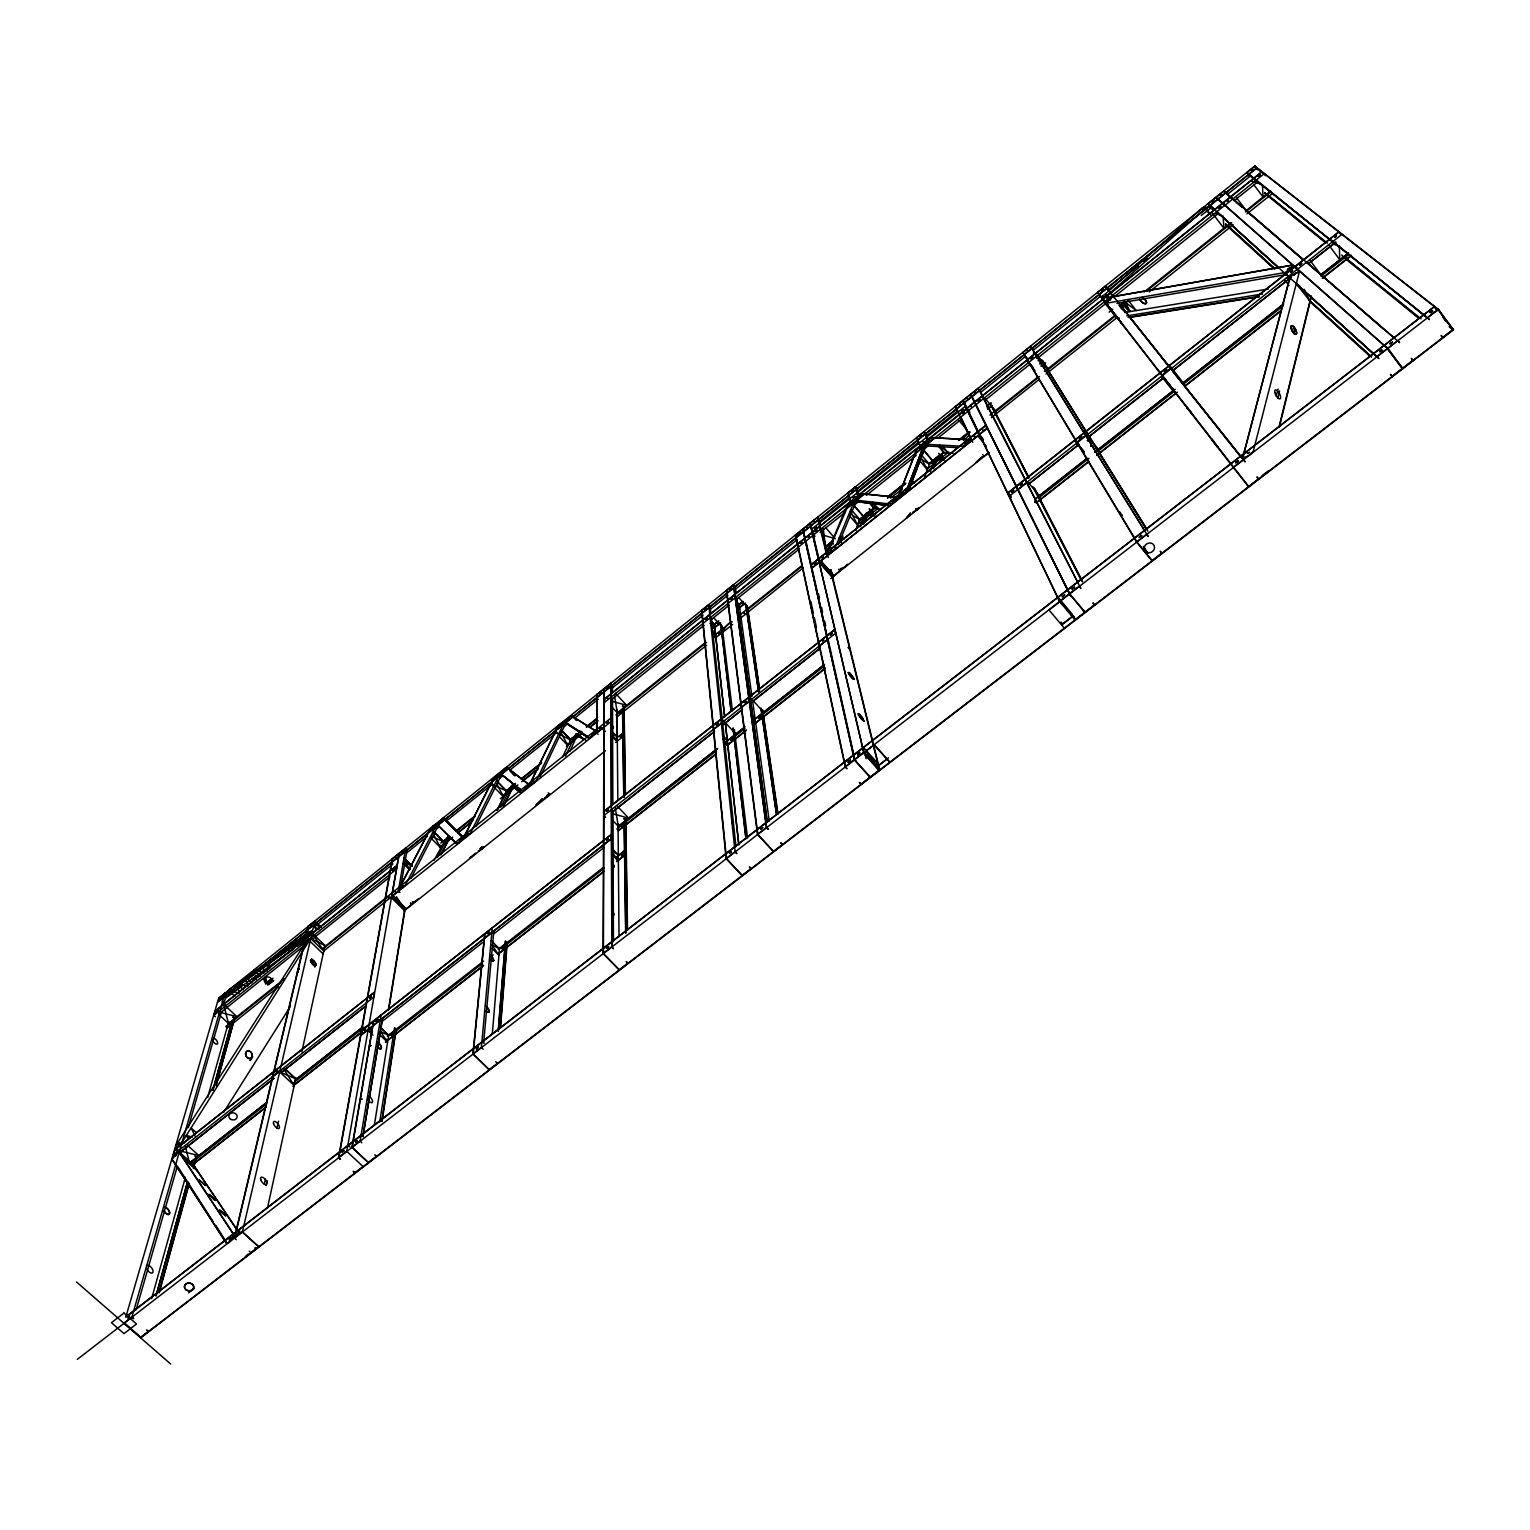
<?xml version="1.0" encoding="UTF-8"?>
<svg xmlns="http://www.w3.org/2000/svg" width="1530" height="1530" viewBox="0 0 1530 1530"><rect width="100%" height="100%" fill="white"/><g stroke="black" fill="none" stroke-linecap="round" stroke-linejoin="round"><path stroke-width="1.5" d="M607.793 697.967C607.697 698.177 606.836 698.158 607.793 698.349M602.342 845.994L603.872 847.582L493.999 933.721L492.469 932.076M619.325 970.097L603.088 953.515L604.063 688.596M604.101 815.586L603.987 811.244L834.653 629.652L604.12 811.474M604.484 702.519L604.484 699.172L811.837 532.631L604.484 699.095M602.533 728.376L605.459 731.493M596.662 698.024L598 699.44M598.077 734.343L596.566 732.736L596.968 694.295M596.834 732.755L597.236 694.314L603.872 688.959M587.348 736.924L588.725 738.397M581.323 732.411L580.692 732.679M581.171 732.755L581.955 732.143M577.078 734.935L574.534 736.982L575.873 738.397L574.534 736.982M573.368 716.709L574.706 718.144L598 699.382M573.693 738.665L572.679 739.564L573.941 738.76M503.638 770.795L504.651 769.8L503.427 770.604M1301.016 264.155C1300.366 264.384 1299.907 265.264 1300.71 263.772M566.865 743.102L568.204 744.517L581.496 733.903M568.204 718.794C567.286 719.769 569.543 718.182 567.726 718.966M567.018 724.226L565.679 722.81L567.018 724.226L564.474 726.348L563.136 724.857L564.474 726.272M560.63 725.086C560.764 724.493 559.98 725.66 560.496 725.239M555.466 731.072L556.805 732.488L510.178 769.896L508.84 768.5M538.942 775.595L540.319 777.049M500.214 1027.95L506.908 942.805M500.52 1027.969L507.214 942.824L505.531 941.141L498.359 1030.933M498.187 1031.067L505.378 941.256M514.061 787.816L512.015 785.349L520.716 792.368M498.512 953.687L603.91 871.259M512.722 786.439L510.217 788.428L511.575 789.748M492.277 1034.337L499.488 948.6M483.671 1042.312L493.75 931.866M504.02 795.849L502.681 794.395M481.357 1047.706L492.277 927.811M482.486 1041.892L484.188 1043.422M484.838 933.912L473.229 1053.96L489.294 1069.661L497.422 1063.446M501.266 774.582L502.624 775.978L500.1 777.986L498.761 776.513M489.275 1069.948L472.904 1053.941L484.685 934.046M496.504 776.513L495.49 777.431L496.313 776.226M1220.749 195.113C1221.724 194.176 1220.405 195.553 1220.864 194.807M491.206 782.652L492.564 784.029M1212.582 201.96L1213.902 200.526L1212.678 201.08M1212.984 200.851L1211.97 202.094L1212.927 201.444M467.358 834.385L467.97 834.137M458.159 832.53L472.827 820.73M456.82 831.096L475.161 816.408M449.361 837.12L450.7 838.497L440.812 846.415L439.473 844.962L440.812 846.415M446.894 839.033C450.317 842.628 443.987 837.273 449.361 837.044M175.663 1155.628C173.579 1157.388 177.901 1153.945 175.089 1155.609M445.307 819.487L458.407 833.085L443.604 818.129L437.025 824.345L443.49 818.015L463.494 837.484L458.847 842.934L456.667 843.929L437.025 824.345M446.664 820.788L492.564 783.953M175.548 1155.743C177.002 1153.505 174.152 1158.133 175.434 1155.226M436.758 828.744C432.053 827.118 442.553 829.298 437.867 825.397M381.735 1121.222L395.926 1029.556L394.53 1027.95L396.213 1029.575L382.041 1121.241M392.369 1034.548L391.412 1035.026M379.708 1122.006L394.53 1027.95M374.391 1125.066L388.697 1035.198L380.511 1027.28M388.41 1009.838L404.895 908.629M388.773 1009.551L405.163 908.648M1112.119 310.934L1106.209 303.246L1112.387 296.839L1292.487 265.111L1112.52 296.705M1109.652 298.388L1106.553 302.003L1107.624 305.044M362.954 1135.834L382.347 1019.114M363.126 1135.719L382.5 1018.999M402.83 885.851L402.18 885.985M360.086 1141.246L381.18 1015.021M361.654 1135.164L363.356 1136.771M380.951 1019.63L382.519 1021.122L483.48 941.887M400.898 885.813L406.789 851.617M405.699 847.869L398.355 891.225L399.885 892.506L398.355 890.995L391.527 896.446L405.106 909.91M405.584 851.369L406.942 852.726L427.444 836.202M356.758 1141.189C356.241 1141.418 355.381 1142.298 356.93 1141.552M467.759 834.003L467.071 834.156M370.987 1030.168L369.438 1028.657M402.007 852.459L402.275 852.191M368.386 1162.8L351.881 1147.309L373.645 1020.931L352.206 1147.309L368.386 1162.513L376.265 1156.47M173.483 1154.844L174.956 1149.795L374.276 992.339L373.569 997.216L173.311 1154.825M346.717 1151.554L399.215 853.3M348.324 1145.473L350.026 1147.06M391.795 896.465L399.349 853.185L405.699 848.098M364.637 1030.13C364.102 1030.015 365.899 1029.824 364.293 1029.824M369.858 997.598C372.421 996.298 369.208 998.249 370.719 997.311M388.295 897.288C387.358 898.607 389.787 896.446 387.855 897.422M393.325 869.939L393.095 869.92M395.734 857.718L394.931 857.699M611.082 834.347L611.235 838.995L361.042 1035.255L361.941 1030.149L611.235 834.5L361.941 1030.149M384.948 902.107L385.694 897.938M1109.805 299.88C1108.791 300.53 1110.627 298.484 1109.594 300.339M391.431 862.729L392.789 864.087L315.639 925.975L314.281 924.656M398.928 853.53L392.598 858.617L338.857 1157.617L340.387 1159.338L338.532 1157.598L392.349 858.598M1105.54 294.735C1106.592 294.429 1104.794 295.175 1105.846 294.755M1102.078 290.738C1104.029 287.984 1100.3 292.058 1102.193 290.107M284.867 1068.705L296.132 1079.3L284.503 1068.227M325.431 945.999L312.043 932.994L323.844 951.201L310.762 938.521L325.068 945.655M361.941 1031.698L294.869 1084.33L293.339 1082.991L364.159 1027.319M267.616 1207.419L295.921 1077.541M301.812 1052.047L325.029 945.349M294.85 1084.426L293.358 1082.896M324.398 950.13L323.021 948.81L385.541 898.856M266.105 1185.501L267.138 1180.682M264.308 1183.952L265.512 1179.19M276.873 1128.241L278.594 1121.165M180.578 1151.956L273.851 1078.516L272.321 1077.063L280.353 1070.656L281.883 1072.09L365.766 1006.128M311.279 937.527L312.656 938.865L389.959 876.881M308.238 938.024L307.224 938.999L308.582 938.024M236.251 1239.644L234.377 1237.961L308.219 926.147M234.683 1237.961L308.486 926.166L314.683 921.194M224.7 1240.907L226.44 1242.322M1278.984 427.1L1311.153 296.17M1279.329 427.176L1311.478 296.227M982.7 429.242C982.069 430.848 982.891 429.165 982.604 429.892M1277.799 398.163L1279.577 390.972M1293.902 333.808L1295.126 328.931M1276.154 396.041L1278.085 389.041M1292.334 331.742L1293.692 327.038M1253.204 451.618L1299.505 271.212M975.222 392.235L974.534 392.292M1299.314 271.326L1290.02 276.681L1242.896 456.858C1246.415 458.445 1251.961 453.263 1253.07 451.427M961.911 410.461L963.097 409.505L962.313 410.27M155.964 1295.872L187.521 1181.753M192.971 1162.016C191.977 1167.964 192.398 1158.803 194.654 1163.297M212.842 1090.163L231.795 1021.925L212.976 1090.068M156.137 1295.757L187.674 1181.638M158.91 1292.774L189.07 1183.149M193.774 1166.491L196.28 1157.388L194.75 1156.011M216.17 1084.694L234.511 1018.368L233.019 1017.182L234.511 1018.368M159.273 1292.582L188.955 1184.622M193.373 1168.557L196.529 1157.062M216.113 1085.86L234.434 1019.248M230.571 1023.704L231.489 1022.652L230.246 1023.647M151.623 1298.702L185.398 1177.239M207.697 1097.431L228.716 1021.734M224.7 996.546L226.058 997.847L242.562 984.555M136.17 1309.718L177.27 1166.491L175.701 1165.076M188.305 1127.495L221.41 1012.133L220.033 1010.833M223.284 1005.267L225.885 996.546M215.405 1016.762L213.894 1015.346L215.252 1011.215L396.614 865.808M217.948 1010.68L216.629 1011.617L217.738 1010.928M220.951 997.369C222.73 996.699 220.11 998.44 221.2 997.407M177.499 1149.451L176.447 1150.617L177.824 1149.527M125.976 1316.508L218.752 997.847M921.117 435.591L920.027 436.605L920.716 435.476M822.643 641.013L823.924 640.037L822.528 640.63M910.044 514.558L906.41 517.981L910.465 512.799M816.485 530.623C817.383 530.26 815.528 531.312 816.446 530.891M893.482 502.854L890.938 504.097L854.983 500.081L861.543 493.731L897.575 497.384L890.804 504.25M809.026 536.762C809.447 536.227 807.878 537.26 808.892 536.915M814.419 521.328L814.266 521.787M801.644 542.653L800.592 543.552L801.299 542.729M806.941 527.334C806.903 527.353 806.119 527.468 807.056 527.563M742.872 603.413C741.84 603.853 744.422 602.744 742.605 603.088M933.53 468.601L936.762 459.918L935.346 458.216L930.317 471.336M933.262 468.562L936.647 459.765M924.445 477.475L929.379 464.202L936.762 459.918M1204.072 208.31C1201.509 210.566 1206.596 206.263 1203.785 209.055M717.876 623.284L719.004 622.385L717.819 622.92M730.193 588.763C729.274 589.949 731.225 587.29 729.906 589.509M905.817 492.277L924.024 444.752L905.932 492.411L899.583 496.982L905.932 492.411M908.801 489.791L925.459 446.454L908.954 489.696M922.686 444.675L916.891 449.361L898.244 496.848L916.623 449.304L924.139 444.886M706.076 619.134L707.147 618.177L706.382 619.363M924.923 444.236L931.368 437.714M924.789 444.369L928.863 439.263M705.54 608.691L704.489 609.629L705.846 608.768M311.336 933.109L312.216 930.47L229.538 989.222L226.555 994.156L311.336 933.109L226.555 994.156M863.494 523.968C871.125 507.405 862.748 514.367 860.606 526.588M863.762 524.006L867.166 515.495M309.156 933.434L308.391 934.428L309.653 933.396M309.29 933.51L308.295 934.314L309.749 933.281M861.314 524.56L865.578 513.908M855.691 530.279L859.994 519.626L865.923 515.342M855.672 530.508L859.956 519.856L862.174 517.618M874.586 515.859L867.816 514.979L874.089 508.362L881.165 509.203M875.409 514.462L866.363 513.315L867.816 514.979L874.223 508.495L871.067 502.968M838.268 544.737L855.806 502.261M306.689 943.149L307.626 942.098L306.344 943.13M307.109 942.805L306.268 943.245M826.965 553.726L847.161 504.996L854.467 500.731L834.443 549.442L827.08 553.86L849.36 502.758M269.223 960.821L312.216 930.47M227.358 994.175L228.907 995.495M179.201 1143.579L178.149 1144.727L179.526 1143.637M569.982 751.134L576.925 735.911M562.505 757.254L570.633 739.793L577.04 736.045L575.586 734.515L576.791 735.987M565.488 756.069L575.586 734.515M563.136 722.045L564.188 722.466L536.495 780.415L530.872 784.794L529.82 784.297L557.915 726.368L563.136 722.045L557.8 726.253L529.82 784.297M540.817 775.5L565.412 723.958M228.984 1242.398L234.3 1235.245L178.934 1151.841L234.3 1235.552L228.984 1242.398L226.478 1243.488L171.915 1159.109L178.8 1151.975L194.023 1165.573L178.934 1151.841M503.236 806.463L512.684 787.3M503.485 806.501L512.818 787.415L511.345 785.904L500.846 807.19M238.814 1232.09L238.144 1233.084L239.904 1231L238.355 1232.186M497.193 810.135L506.564 791.048L490.767 783.723L503.58 796.939L496.676 783.666M497.193 810.326L506.564 791.24L512.818 787.415M395.428 892.124C395.065 891.646 395.161 891.933 395.314 891.933M388.027 897.632L389.079 896.656L388.448 897.708M499.794 773.951L470.418 833.181L464.757 837.35L470.418 833.181M475.887 826.238L501.132 775.538M565.775 720.152L564.627 721.892L571.13 715.772L596.203 731.264L589.719 737.9L564.742 722.026L589.452 737.9L591.766 736.81M464.891 837.484L463.915 836.91L493.808 777.852L499.048 773.74M493.674 777.928L464.164 836.967M437.351 857.45L448.099 836.528L449.571 838.019L441.08 854.696M440.831 854.639L449.457 837.885L448.099 836.528M535.997 805.01L542.423 798.698M536.131 805.143L542.557 798.813M433.908 860.491L445.613 839.53L443.375 841.596L431.479 836.336M410.958 878.277L437.963 826.257M522.782 791.335L500.329 773.511L522.782 791.335L529.246 784.737L506.679 767.276L529.112 784.871M399.062 888.72L430.427 828.495L436.624 824.88L405.374 885.105L399.942 889.332L399.062 888.72L430.542 828.419M310.858 925.459L311.393 925.421M437.14 824.46L456.935 843.929L463.361 837.35M1252.075 170.002C1249.245 171.953 1253.892 168.396 1251.903 170.155M1219.984 207.2L1218.779 208.099L1220.137 206.76M171.915 1159.109L173.349 1156.909M858.598 496.887C859.86 495.93 857.642 497.69 859.057 496.657M504.9 768.423L500.329 773.511L506.812 767.161M932.516 463.055L933.644 462.098L932.86 463.265M919.855 447.774C921.71 446.722 917.943 449.399 920.008 447.64M863.456 518.364C863.36 517.886 863.188 519.225 863.226 517.981M1101.81 297.164L1202.255 208.099L1206.596 207.219L1105.903 296.667L1101.925 297.298L1102.958 295.309M223.59 1112.425L290.528 1006.205M250.136 1060.443L252.68 1056.408L250.251 1060.405M850.431 503.389C850.144 504.212 850.661 502.605 850.489 503.925M309.538 940.281L181.382 1143.293C180.731 1144.153 175.72 1148.858 175.969 1145.511L304.661 943.934L309.653 940.395L306.861 941.811M816.599 530.757C818.607 528.538 813.597 532.842 816.79 530.91M744.517 613.071C743.676 614.295 744.881 612.153 744.422 613.683M581.037 732.851L581.974 732.124M459.593 840.372C460.454 839.74 459.65 840.544 459.746 840.219M533.014 781.486L533.511 781.008M533.626 781.448C534.659 780.357 532.249 782.92 533.492 781.333M440.64 821.419C440.927 821.017 439.607 821.897 440.965 821.4M568.07 718.928C566.559 721.261 570.441 716.346 568.07 719.138M191.346 1163.642L192.952 1162.379L192.187 1163.622M402.486 885.985L401.778 886.788L403.021 886.004M231.47 1023.034L229.997 1024.201L231.566 1022.709M1227.71 200.946C1229.298 200.143 1225.549 202.228 1228.15 201.176M992.129 415.854L991.536 415.472M1027.395 350.389C1027.873 349.834 1026.037 350.944 1027.72 350.427M607.793 722.543L608.232 721.51L607.448 722.523M706.248 618.923C703.972 621.371 709.231 616.839 706.038 618.808M191.518 1163.374L192.895 1162.303M392.981 869.748L392.445 870.819L393.306 870.264M310.456 925.612L311.718 924.598L310.647 925.363M220.76 997.637L222.003 996.642L221.085 997.675M1106.209 303.246L1285.85 272.416L1292.467 266.622L1292.353 264.939M1285.85 272.416L1292.334 266.45L1292.219 265.092M1118.679 319.024L1117.378 317.379L1118.793 319.158L1119.004 317.762M247.994 1254.237L245.297 1257.086L248.147 1254.37M221.582 1212.621C214.468 1205.238 228.295 1216.503 224.738 1215.47M225.752 1215.681L219.459 1209.981M199.244 1179.955L205.096 1185.272M209.744 1195.542L209.094 1194.433L210.394 1196.231M215.367 1200.228L208.979 1194.375M237.303 1230.522L193.698 1165.267L180.846 1154.634L195.515 1167.983L179.067 1151.956M193.698 1165.535L237.609 1230.503M199.34 1180.146L203.987 1184.048M1262.116 475.62L1268.389 470.934M172.048 1159.243L226.631 1243.316M483.671 846.683L481.606 849.073L483.786 846.798M548.18 792.789L549.825 794.28L544.202 798.622L549.691 794.147M413.387 902.7L412.469 902.069L413.387 902.7L418.818 898.493M918.841 507.597L916.68 510.064L918.689 507.692M834.328 549.308L832.167 551.756M847.429 564.341L845.287 566.808L847.276 564.436M976.331 462.156L982.375 456.839L976.465 462.022M867.682 514.845L874.605 515.572M942.633 446.244L948.198 452.88L939.841 445.364L943.857 452.612L937.928 457.585M937.297 459.249L944.297 459.593M943.972 452.746L941.447 454.276M963.25 446.454L970.039 439.569L931.12 437.714M970.02 439.856L931.254 437.58M861.409 493.578L897.575 497.384M1290.02 276.681L1299.429 271.499M576.255 733.941L585.971 740.252M522.533 791.335L528.29 786.86M525.574 788.218C526.014 786.956 525.019 788.199 525.555 787.931M470.322 857.489L475.734 853.09M181.248 1143.159L179.067 1145.549M501.936 774.907L520.334 789.939M571.264 715.638L596.203 731.264M448.634 836.107L455.443 842.628M456.284 831.268L445.555 820.023M456.418 831.402L443.356 818.129M822.872 557.666C822.719 556.059 822.662 558.431 822.834 557.092M830.924 550.628C831.631 550.111 830.388 551.794 830.924 550.322M987.672 407.898L988.437 406.98L987.366 407.267M1204.072 208.558L1205.009 207.812L1203.594 208.367M509.26 790.57C509.739 789.404 509.146 790.092 509.28 790.264M815.605 527.372C813.157 530.375 818.397 525.67 815.662 527.62M801.49 543.131C803.939 540.128 798.507 544.814 801.758 542.901M808.949 537.164C811.397 534.161 805.966 538.866 809.217 536.915M742.872 602.858L742.26 604.025L743.064 603.03M858.904 497.173C861.39 494.267 855.92 498.665 858.98 497.116M719.253 632.923C716.748 636.059 721.911 631.24 719.291 633.191M959.712 405.029C959.597 403.939 959.291 405.45 959.616 404.57M967.151 398.202C966.864 399.636 967.974 397.532 967.19 398.718M923.298 441.864C922.877 441.252 923.298 441.52 922.953 441.768M971.225 406.521C971.206 407.229 971.225 405.852 971.416 406.942M828.686 545.655L830.102 544.756L828.916 545.407M217.069 1010.814L218.178 1010.125L217.164 1011.1M432.971 827.902C433.43 826.41 432.646 828.189 433.067 827.29M445.727 840.639L446.894 839.913L445.957 840.907M218.809 998.172L1254.81 166.024L1257.469 169.294M218.943 998.076L225.006 993.2M708.677 604.809L701.868 610.279L726.463 858.636L742.241 875.409L750.867 868.791L749.394 866.898L751.192 868.83M773.53 851.675L757.484 834.424L726.368 590.389L733.482 584.9L766.511 827.73L768.347 829.375L766.53 827.424L733.501 584.651M796.862 536.571L795.428 534.926L845.172 766.76L846.97 768.749L845.516 766.779L795.696 534.945L802.657 529.361M805.067 538.082L803.04 529.055L810.02 523.432L863.762 752.703L879.387 770.106L870.494 776.915L868.677 775.251M830.867 569.963L879.712 770.126L863.8 752.397L810.039 523.183L817.479 517.446L826.908 555.945M856.532 488.663L855.232 487.133L848.175 492.794L850.699 501.515L848.022 492.928M920.008 445.938L916.623 437.599L924.063 431.862L927.41 440.009M959.119 413.559L955.523 406.598L962.753 400.803L978.99 434.635L983.255 439.799M1073.085 615.768L1075.169 620.033L1059.525 601.405L962.963 400.382L970.479 394.587M978.148 388.448L970.881 394.262L1069.7 593.85L1085.038 612.172L1094.352 605L1092.956 602.935L1094.696 605.019M1030.398 346.488L1023.034 352.378L1136.924 542.002L1152.147 560.611L1161.614 553.344L1160.218 551.24L1161.958 553.363M1216.235 197.255L1223.904 191.097L1399.625 342.663L1397.846 340.731M1247.046 172.527L1254.772 166.311L1438.219 309.596L1452.965 329.6L1442.867 337.365L1441.107 335.433L1442.79 337.709M705.521 608.271L704.431 609.552L705.598 609.017M921.003 435.285C917.885 438.364 923.585 434.118 920.888 435.648M814.534 521.558C813.272 521.577 814.017 521.175 814.209 521.539M974.84 392.885C977.747 389.729 972.124 394.549 975.088 392.158M1251.789 170.538L1252.802 169.314L1251.578 170.327M979.583 389.882L1077.617 582.089M140.703 1337.889L1453.5 329.791L1438.296 309.232L1427.758 317.36L1429.441 319.655L1246.759 172.488L1255.327 179.813L1254.045 178.13M282.801 952.329L308.448 931.674M612.88 687.506L611.541 685.995L612.88 687.506L702.939 615.251L701.62 613.779M818.741 519.779L820.042 521.29L849.685 497.441L848.385 495.969M918.612 442.132L857.928 490.901L856.609 489.37M926.989 435.495L925.669 433.889L926.989 435.495L957.359 411.054M981.246 391.967L979.927 390.341L981.246 391.967L1025.1 356.72L1023.838 355.17M1032.387 348.305L1033.687 349.892L1100.089 296.629L1098.808 295.003M1138.377 265.895L1108.791 289.648L1107.51 288.022M1143.885 261.401L1147.615 258.493M1201.241 215.462L1210.498 208.042L1209.216 206.378M1248.136 175.147L1249.417 176.83L1228.303 193.679L1227.079 192.034M1108.447 290.451L1109.747 292.077L1105.234 286.397L1097.756 292.383L1248.671 486.502L1258.349 479.062L1256.972 476.901L1258.693 479.081M965.143 406.387L812.028 528.902L814.897 536.628M962.313 409.715L961.261 410.977L962.427 410.002M966.233 408.797L812.736 531.962L966.386 409.007M969.867 412.431L967.17 408.089L1222.336 203.509L1224.631 205.594M1261.657 171.991L1223.12 202.878L1261.657 171.991L1264.086 173.961M213.894 1015.346L395.945 869.614L396.633 865.731L215.156 1011.005L236.863 1016.685L225.407 1005.86M604.35 702.461L812.66 535.71L811.837 532.631M813.444 534.965L967.629 411.589L964.99 406.196M968.433 410.709L1224.555 205.479M611.369 805.43L611.178 697.431L612.535 698.866L612.841 804.646M845.306 509.662L853.664 502.968L855.002 504.518L858.043 502.012C853.568 499.947 865.158 490.614 866.439 495.357L916.24 455.385L914.921 453.817L923.432 447.066L924.751 448.634L927.83 446.091L926.53 444.522L927.869 446.148M926.549 444.58L935.06 437.752M960.438 417.614L970.632 438.211M1278.544 267.482L1217.077 211.924L1278.162 267.731M1233.161 199.053L1241.844 206.856M1248.136 174.324L1329.57 239.311M219.077 1013.835L305.407 944.622M611.388 699.593L703.953 625.368L702.614 623.953M711.986 619.019L710.628 617.451L711.986 619.019L729.064 605.268L727.725 603.834M737.135 598.861L735.796 597.293L737.135 598.861L799.081 549.174L797.761 547.721M820.195 532.383L844.866 512.569M938.196 437.886L961.701 418.971M985.377 400.019L984.039 398.374L985.377 400.019L1029.728 364.427M1037.111 355.935L1038.411 357.542L1105.559 303.686M1218.511 213.282L1114.395 296.686L1113.094 295.041M1234.06 200.755L1258.062 181.611M1086.759 432.282L1041.49 359.913L1146.276 529.227M265.398 983.427L271.135 978.971M440.755 843.106L448.347 837.178M455.691 831.153L474.472 816.274M506.048 790.857L515.514 783.437M520.984 778.904L541.62 762.552M569.485 740.099L580.788 731.206M586.277 726.673L597.58 717.761M713.133 625.158L718.832 620.759M737.384 605.746L743.083 601.347M986.812 406.272L991.191 402.83M1039.597 363.93L1043.422 361.042M1117.378 301.659L1245.076 461.811L1105.272 286.11M717.972 621.62L714.414 624.45L724.646 716.901M742.719 601.806L739.162 604.656L736.083 602.112M987.692 405.813L990.713 403.385M265.608 984.134L272.952 978.206M522.151 778.885L540.798 763.91M586.545 727.362L597.293 718.698M987.385 408.108L987.653 407.057M268.821 983.886L272.474 980.959M500.348 798.717L517.083 785.406M521.634 781.696L538.407 768.29M589.681 727.285L596.834 721.548M714.242 627.74L720.573 622.653M739.047 607.888L743.848 604.063M987.692 409.046L992.282 405.354M1041.242 366.205L1044.665 363.471L1043.383 361.883M268.075 984.765L273.66 980.309M439.626 847.563L452.689 837.14M458.273 832.664L471.336 822.222M503.026 796.862L517.943 784.928M523.547 780.453L538.464 768.538M566.444 746.162L581.362 734.228M590.676 726.769L598.134 720.802M713.764 628.352L719.349 623.877M737.995 608.959L745.454 602.992M987.883 409.122L991.612 406.139M1041.968 365.88L1045.698 362.897M1109.097 312.177L1112.826 309.194M938.559 453.32L940.147 454.888M623.953 707.262L622.481 705.923L623.953 707.262L625.139 794.242M939.879 454.869L932.631 460.645L922.934 449.112M228.353 1023.551L284.293 978.875M322.811 948.237L610.891 718.048L610.91 721.701L323.748 950.933M706.573 645.278L617.451 716.442L617.298 712.846L705.636 642.275M714.51 635.352L731.321 621.926M739.832 614.964L802.275 565.239M825.473 546.593L832.951 540.702L825.588 546.669L823.236 528.653M858.732 520.028L875.447 506.755L858.846 520.104M888.299 496.409L905.014 483.136L888.414 496.485M943.819 452.153L928.959 463.934L943.838 452.211M967.821 432.952L958.526 440.315L969.714 431.556M989.891 415.127L1037.512 377.317M1044.531 371.465L1115.638 314.912M1144.115 292.001L1230.923 222.653M1246.472 210.394L1270.225 191.25M280.87 982.47L225.79 1026.534L227.301 1027.95L278.575 986.716M706.631 642.409L615.978 714.873L617.451 716.442M722.045 630.092C722.447 634.147 726.922 621.964 732.277 621.907M747.176 610.011L748.514 611.503L747.176 610.011L801.797 566.387M832.339 542.06L824.88 548.008L826.334 549.729M867.988 513.583L864.947 516.069L867.988 513.583L869.327 515.17M887.419 498.053L905.856 483.327L887.438 498.111M934.62 460.339L937.737 457.872L939.038 459.421L937.756 457.929L934.639 460.396L935.958 461.964M960.706 439.512L969.752 432.282M995.189 411.914L996.489 413.502L995.208 411.972L1039.52 376.495M1146.372 291.159L1231.803 222.921M1245.496 211.982L1271.315 191.441M622.519 709.844L624.01 711.182L622.519 709.844L623.743 797.455M824.88 548.065L832.339 542.117M960.725 439.569L969.771 432.34M1268.619 196.509L1267.509 194.692L1325.114 242.008M1124.378 310.59L1125.831 312.101M596.566 732.736L603.872 727.133M715.371 638.029L732.583 624.527M740.004 618.598L803.116 567.898M826.2 549.538L831.785 545.062M839.32 539.363L842.973 536.131M857.852 524.56L878.258 508.266M890.575 498.13L902.356 489.026M926.472 469.786L948.715 452.019M963.556 440.162L969.255 435.304M991.402 417.652L1038.985 379.574M1046.042 374.009L1117.455 317.245M1149.202 291.886L1233.218 224.814M1246.95 213.856L1272.692 193.296M985.435 425.57L811.206 564.627L812.048 567.974L986.927 428.496L985.569 425.703L811.321 564.761M822.968 556.671L821.935 558.087L822.815 557.379M974.323 436.796C975.413 434.788 973.482 437.427 974.514 436.069M986.927 428.496L812.048 567.974M1128.49 315.754L1168.289 365.823M611.12 727.649A3.997 1.014 51.4 0 0 613.033 728.395L613.358 727.955A3.997 1.014 51.4 0 0 611.426 724.417M1118.946 319.885L1121.394 322.983L1120.209 321.128M828.285 557.513L817.517 517.197M972.755 442.304L955.256 406.578L956.671 408.3M615.997 738.378L624.106 732.162L624.163 735.834L615.672 742.356M405.106 909.681L411.666 904.46L410.403 902.968L411.933 904.479M404.016 910.962L605.517 750.675M838.536 569.256L840.18 570.843M982.738 454.62L984.211 456.399M810.498 523.069L819.602 561.778L832.607 576.638L839.913 570.824M984.249 456.112L988.782 452.517M830.771 578.512L988.954 452.631M182.357 1141.954L183.887 1143.35M1285.793 273.736L1284.473 272.856L1285.889 274.712M374.276 992.339L174.994 1149.68M1011.043 497.881L1007.926 492.794L1294.303 267.042L1297.153 269.605M1295.183 266.335L1338.597 232.12L1341.638 234.568L1298.033 268.917L1295.298 266.507M1008.098 493.023L1294.303 267.042M1295.355 266.564L1338.597 232.12M1335.919 236.003L1334.81 237.437L1336.283 235.811M1009.494 496.045L1297.077 269.49M180.043 1149.986L181.573 1151.401L180.942 1153.658M611.006 683.011L611.828 946.783L613.473 948.791L611.79 947.07L611.541 810.078L613.033 811.646L613.434 941.696M713.037 729.867L721.95 722.753L723.441 724.455L742.433 709.499L723.441 724.455M749.93 700.797L751.421 702.423L820.367 648.031L751.421 702.423L749.93 700.721L740.96 707.874L742.433 709.499M1017.412 490.078L1026.974 482.543L1028.428 484.283L1078.134 445.134C1072.759 443.432 1087.333 431.957 1087.849 437.504L1163.221 378.139L1087.849 437.504M1290.077 278.517L1288.662 276.643L1289.847 277.714M1329.819 239.043L1425.941 316.5M180.617 1151.841L273.87 1078.401L272.34 1076.967M365.785 1006.032L281.883 1072.09L280.334 1070.751M613.128 811.244L714.51 731.397M1028.428 484.283L1078.095 445.077M1173.108 370.356L1291.071 277.37L1173.108 370.356C1172.688 364.676 1157.923 376.323 1163.221 378.139M714.529 731.474L612.88 811.78L611.369 810.192M1310.254 301.506L1296.426 283.834L1378.951 358.594L1207.973 203.643M1296.732 283.624L1298.148 285.498M1341.714 254.994L1343.283 256.715M625.54 820.329L624.049 818.76L625.54 820.329L627.204 930.01M267.387 1101.868L189.51 1163.03L266.755 1102.518M296.132 1079.3L362.839 1026.917M717.188 748.686L618.311 826.334L618.483 830.733L716.212 754.041M726.52 741.361L745.053 726.807M754.309 719.54L824.498 664.422M1034.682 499.315L1086.51 458.694M1095.002 451.943L1172.955 390.819L1162.092 377.088M1283.651 303.915L1183.226 382.768L1169.704 365.613M1321.346 274.31L1348.446 253.024M294.946 1080.39L362.629 1027.242M717.666 748.476L618.445 826.391L612 819.64M725.144 742.605L743.867 727.898M753.238 720.553L824.383 664.689M1035.007 499.315L1087.333 458.216M1094.811 452.345L1175.174 389.251M1182.652 383.38L1283.593 304.126M1321.404 274.425L1348.504 253.158M190.256 1163.909L266.698 1103.799M716.289 750.867L616.858 828.935L618.483 830.733M744.938 728.395L734.591 736.599L736.064 738.206M762.533 714.587L764.006 716.193L762.533 714.587L823.981 666.334M1039.291 497.403L1088.92 458.35M1282.982 306.096L1183.78 383.877L1185.253 385.751L1280.591 310.82M1320.887 276.242L1348.179 254.936M625.655 933.09L624.125 823.58L625.77 825.014M1034.739 501.285L1036.288 500.597L1035.121 502.05M1346.419 259.545L1345.214 257.537L1418.788 317.877M191.824 1165.191L266.373 1106.687M618.35 830.503L715.887 753.946M727.152 745.206L746.41 730.001M755.036 723.327L825.454 667.979M1035.944 502.892L1088.518 461.563M1096.857 455.118L1175.365 393.497L1173.892 391.642L1098.597 450.757L1100.032 452.517M1322.303 278.116L1351.315 255.338M191.939 1165.42L264.805 1108.236M292.842 1086.243L361.979 1031.985M727.477 745.206L746.277 730.46M755.667 723.078L825.206 668.514M1036.671 502.586L1089.226 461.352M1096.742 455.462L1177.45 392.139M1184.947 386.249L1280.687 311.126M1322.475 278.326L1351.506 255.548M360.889 1035.121L611.101 838.861M1371.53 356.739L1308.647 299.784L1371.32 356.892M853.778 678.631C853.989 682.131 844.713 669.585 850.125 673.296M1188.102 409.046L1186.84 407.458L1189.479 410.442M616.514 856.915L625.885 849.819L616.533 857.144M387.3 1036.173L483.576 961.07M498.149 949.537L603.432 867.395M396.213 1029.575L388.697 1035.466L380.358 1027.414M492.239 948.638L498.799 955.198L491.799 944.679L499.335 948.734L507.214 942.824M482.026 963.728L394.224 1032.348L395.754 1033.936M489.485 957.99L493.234 954.969M604.235 868.218L505.627 945.291L507.157 946.936M483.576 965.258L387.339 1040.515L385.809 1038.927M616.934 861.18L625.961 854.371L616.571 861.715M385.388 1042.293L483.117 965.946M498.168 954.204L603.413 871.985M490.365 959.769A4.456 1.53 52.1 0 0 493.521 960.649L493.674 960.515M853.989 679.186L850.68 674.214M1191.717 413.272L1192.75 414.974L1191.736 413.655M860.128 717.36L858.234 713.688M1213.596 441.539L1211.779 439.206L1214.361 442.859M485.737 1010.833A4.628 1.645 52.5 0 0 489.026 1011.636L489.198 1011.502M863.915 721.433L862.385 717.532L858.254 713.726M1215.795 444.714L1217.765 447.2L1214.992 443.719M125.9 1316.814L1434.681 306.402L126.053 1316.948M128.31 1318.057L129.706 1316.03L127.927 1318.133M234.377 1237.961L242.352 1231.803L258.953 1246.835M338.532 1157.598L346.717 1151.287L363.222 1166.759M351.881 1147.309L360.105 1140.959L361.788 1142.833M472.904 1053.941L481.376 1047.419L483.212 1049.217M603.088 953.515L611.828 946.783M742.203 875.715L726.119 858.598L735.108 851.675L736.924 853.606L735.089 851.981L708.715 604.56M757.484 834.424L766.53 827.424M845.172 766.76L863.8 752.397M1059.525 601.405L1079.09 586.315L1080.849 588.419L978.186 388.18M1152.09 560.955L1136.58 541.983L1146.467 534.352L1148.208 536.495L1030.436 346.22M1097.603 292.517L1233.237 467.415L1243.355 459.612M1377.038 356.49L1397.923 340.387M77.322 1359.348L1438.487 309.366L1445.678 321.453M874.28 744.881L889.886 762.303L874.261 744.785L863.456 753.104L879.1 770.585M856.341 761.538L854.868 759.569L828.036 639.177L818.894 646.387L820.386 648.108M188.649 1292.812L194.272 1288.47M888.452 757.771L878.182 765.765L876.537 763.852L878.985 765.038M1073.391 615.615L1062.7 623.953L1061.093 622.041M877.914 766.128L887.4 758.842M1061.763 624.833L1073.142 616.093M249.275 1251.158L250.977 1252.955M374.735 1154.748L376.59 1156.489M495.739 1061.782L497.747 1063.465M255.74 1247.543L254.707 1248.098M250.977 1252.688L258.627 1246.816L242.352 1232.071L314.817 921.079M362.897 1166.74L355.056 1172.764L353.181 1171.311L355.036 1173.032M140.569 1337.622L1453.29 329.524L1443.325 317.532M228.85 995.59L293.626 948.925M297.394 946.286L306.918 939.439L305.637 938.215L306.861 939.649M267.884 983.503L271.46 980.959M267.693 984.861L273.449 980.673M1204.359 207.831L1203.001 209.151L1204.263 208.73M1035.045 501.018L1036.288 500.769L1034.796 502.223M859.841 519.722L852.516 515.227L850.412 511.192M898.244 496.848L899.697 497.135M481.606 849.073L478.278 851.082M916.68 510.064L912.607 512.282M841.309 568.95L840.333 568.778L845.287 566.808M413.253 902.566L416.619 900.768M1290.153 276.853L1243.106 456.743M178.934 1152.109L176.868 1152.989M1204.971 206.875L1202.255 208.099M470.188 857.374L472.254 856.513M309.997 941.218L323.117 953.936M175.874 1145.568L177.537 1147.079M1116.957 303.456L1287.132 274.425M1124.703 312.464L1268.313 289.036M1126.749 315.868L1262.537 294.009M1128.165 317.379L1259.362 296.418M1130.498 317.303L1259.362 296.724M225.866 1215.891L219.306 1210.134M924.675 444.216L963.384 446.32M926.109 445.938L958.048 447.678M953.171 453.339L943.723 452.746L938.311 445.995M945.272 458.197L935.977 457.7L937.412 459.402L944.278 459.88M866.496 513.181L875.543 514.329M180.999 1151.191L198.843 1155.609L187.54 1145.282M241.205 984.632L247.669 986.334L246.273 980.558M228.467 990.273L239.216 993.085L236.901 983.503L243.366 989.642M260.291 971.607L264.594 972.755L263.676 968.892M251.819 978.416L256.122 979.544L255.204 975.681M827.233 553.784L828.208 553.917M612.344 813.673L628.658 818.129L617.623 806.52M611.178 701.008L626.631 705.33L615.442 693.319M824.115 535.404L835.265 538.713L825.454 527.372M188.4 1139.659L186.469 1135.413L192.264 1137.192M1286.577 278.135L1290.842 279.512M1332.898 244.016L1339.324 246.12L1339.783 259.737L1329.149 245.489M1210.192 208.367L1213.978 209.61M1215.528 213.55L1221.284 215.424M1250.928 180.846L1260.529 184.021M864.087 721.28L860.721 718.488M295.749 1078.822L279.722 1071.918L294.257 1085.592L283.471 1068.609M853.989 679.473L848.366 672.511M388.543 1035.332L380.683 1031.66L387.453 1042.14L379.23 1034.184M372.096 1032.368L368.061 1030.474L372.995 1035.217M555.065 732.143L570.499 739.87L572.622 737.67M318.928 929.226L313.554 926.492L316.786 929.647M391.642 896.58L398.852 900.481L404.972 909.795M612.784 851.502L618.177 854.849L613.339 849.8M589.184 738.129L566.215 723.327L589.05 738.263M919.932 455.538L922.035 459.612L929.513 464.336L920.907 454.391M576.122 734.075L583.886 739.124M583.427 739.143L577.46 735.49L583.408 739.411M1296.426 283.834L1300.309 286.55M723.747 737.67L727.094 740.099L722.409 734.993M863.704 721.146L858.273 714.797M858.808 713.745L860.816 715.6M1123.269 300.855L1136.216 310.475L1127.973 299.976M751.555 715.81L754.864 718.297L751.746 714.873M849.456 672.684L848.194 672.665M214.257 1199.788L215.099 1200.381L213.588 1199.233M1438.544 309.5L1254.696 165.948L1257.431 169.868M712.33 631.469L715.352 633.841L712.177 630.341M1449.503 326.54L1453.5 329.791M1449.235 326.655L1452.965 329.6M711.297 621.945L714.3 624.317L711.163 620.836M863.953 752.569L878.01 763.642L862.499 746.334L879.559 769.953M1331.215 240.918L1256.493 180.349M1425.731 316.672L1333.089 241.663M1267.356 194.826L1327.371 243.117M1345.023 257.671L1420.987 318.833M511.881 785.483L520.334 792.368M518.574 791.22L513.353 786.994L514.29 784.947L513.219 786.86L512.015 785.349M1264.545 193.258L1325.802 242.926M1342.518 256.466L1418.654 318.164M209.82 1194.987L212.899 1197.78M1227.022 194.081L1232.071 198.441L1230.808 196.758M1245.458 209.973L1303.407 259.851M1394.251 338.034L1306.773 262.376L1383.311 328.95M1226.85 194.214L1231.918 198.575L1230.636 196.892M1236.24 202.304L1241.672 206.99M1245.305 210.107L1303.235 259.985M124.408 1323.048L140.779 1337.316L148.219 1331.597L146.67 1329.991L148.544 1331.616M140.779 1337.583L124.083 1323.029L131.848 1317.043L133.722 1318.688L131.848 1317.292L225.006 992.989L226.497 994.385M76.5 1281.968L170.71 1364.052M1223.12 202.878L1225.415 204.963L1264.029 173.846L1265.425 175.701M831.383 572.45L819.43 561.893M828.419 570.69L819.411 562.734L832.435 577.594L819.831 560.401M1387.71 348.725L1215.91 197.523L1208.26 203.662L1214.801 209.591M213.741 1199.08L210.547 1196.058M224.221 1214.744L222.577 1213.271M1209.35 205.46L1214.284 209.916M1297.956 285.651L1373.481 353.985M235.486 1232.472L237.207 1234.022L235.467 1232.587M1274.949 268.764L1228.15 226.134L1274.777 268.917M871.679 502.72L878.258 508.725L872.674 502.184M1225.492 224.547L1272.864 267.769M1309.699 301.372L1369.35 355.782M186.469 1135.413L189.682 1138.358M195.993 1132.391L191.193 1127.993L195.152 1136.293M212.957 1198.392L211.312 1196.823M231.68 1022.021L233.172 1023.226M220.186 1015.748L228.506 1023.57M222.06 1000.964L225.426 1004.177M230.074 991.803L234.932 996.393M253.808 969.905L260.291 976.083M263.523 979.181L266.755 982.26L265.455 976.561M248.587 979.793L251.819 982.872M305.426 946.267L303.896 945.043L305.292 946.381M307.09 930.355L308.429 931.77M304.03 943.283L305.369 944.698M443.471 818.263L463.361 837.618M316.423 922.667L321.262 927.371M316.289 922.762L321.128 927.467M458.235 832.913L461.62 836.222M457.986 832.932L461.372 836.222M403.174 887.381L399.942 889.332M403.155 863.303L409.6 869.767M509.968 770.298L514.482 774.83L509.127 768.997L515.534 775.634M491.187 940.568L499.469 948.868M404.169 858.024L412.201 866.057L405.278 862.385L410.021 869.576M404.035 858.12L412.182 866.286M406.961 861.562L410.174 864.775M430.676 837.771L440.334 847.524L432.531 832.435M435.706 824.364L432.55 826.315M433.87 831.785L443.604 841.634M433.755 831.861L443.49 841.71M628.046 963.384L626.229 961.529L627.721 963.365L619.344 969.791L603.413 953.534L604.331 688.615L610.986 683.26L611.025 693.664M497.001 781.161L506.698 791.163M496.868 781.237L506.564 791.24M510.121 770.585L514.922 775.557M510.006 770.718L514.788 775.691M534.295 782.71L530.872 784.794M613.358 855.863L618.235 860.931L612.21 852.134M605.612 817.25L603.968 815.528L835.495 633.305L834.519 629.499M624.125 823.58L625.598 825.129M562.677 731.397L570.747 739.908L560.975 729.81M559.846 737.173L567.821 745.588L560.841 732.239M213.665 1198.545L215.118 1200.189M597.694 731.168L596.317 729.695L597.694 731.225M576.886 720.553L573.712 717.168L576.313 720.19M979.143 434.501L981.935 437.484M610.604 729.867L617.164 736.848L610.68 732.392L617.202 741.763L611.35 735.548M849.953 673.43L853.568 677.771M611.025 697.546L612.383 698.981M610.891 705.942L617.412 712.904M782.576 844.713L780.778 842.781L782.251 844.694L773.568 851.369L757.809 834.443L726.635 590.408M724.551 742.107L727.687 745.531L722.848 738.665M752.473 720.19L755.591 723.633L751.938 718.469M763.623 712.215L749.604 696.781M712.655 634.74L715.849 638.259L711.909 632.751M1187.031 407.324L1189.556 410.882M1144.325 550.571L1147.271 553.86L1143.254 548.754M709.557 607.41L710.876 608.883L727.783 595.247L726.463 593.831M713.649 617.642L723.174 628.275M861.122 784.412L859.325 782.423L861.16 784.106L870.015 777.297L854.39 759.951L802.676 529.093L804.206 530.661M701.601 610.26L726.119 858.598M710.035 623.399L714.778 628.639L710.895 623.207M854.428 759.626L870.455 777.221M736.045 600.908L739.181 604.407L751.919 696.399M736.485 605.268L739.621 608.768L737.02 605.153M737.766 614.678L740.941 618.216L738.302 614.544M734.438 587.424L735.777 588.916L797.053 539.746M738.703 597.561L748.227 608.252M204.771 1184.564L205.403 1185.654M848.022 647.458L849.628 649.351L848.71 645.584M820.902 560.917L833.907 575.777L819.851 560.114M795.696 534.945L796.996 536.456M819.315 561.759L832.569 576.886M803.04 529.055L804.359 530.547M1033.094 367.468L1029.135 362.916L1033.285 368.022M819.086 523.26L820.405 524.771L818.952 518.842M820.501 529.763L821.973 531.159L827.348 553.019M831.804 542.748L833.276 544.144L832.416 540.779M1027.433 358.747L1024.832 355.744L1027.567 359.11M857.909 524.274L856.59 522.744M849.227 515.438L857.642 525.192L852.516 515.227M864.928 516.012L866.267 517.618M853.472 504.747L863.245 516.088L870.379 510.389L869.212 508.744L870.647 510.408M853.338 504.862L863.226 516.356M851.464 509.987L860.109 519.76M876.365 506.889L877.704 508.476M870.035 503.351L874.357 508.362M868.524 501.859L874.223 508.495M856.685 488.548L855.27 486.884L857.852 495.529M857.584 492.641L858.904 494.19M887.381 504.154L888.739 505.742M896.025 497.231L897.364 498.761M907.883 487.783L909.241 489.37M1064.421 628.275L1049.025 609.973L1060.29 601.271L1075.628 619.554M926.166 467.186L927.467 468.735M918.861 459.708L927.237 469.614L922.035 459.612M1117.608 318.202L1121.49 322.773M935.308 459.689L931.445 462.041M917.331 440.64L918.631 442.189M922.781 449.227L932.611 460.913M926.931 436.968L928.251 438.575M1057.039 596.088L1072.301 614.276L1059.678 601.596L963.25 400.401M970.728 394.396L1069.355 593.831L1084.98 612.497L1083.106 610.489L1084.521 612.555L1075.208 619.707L1073.142 615.442M1069.241 593.927L1070.809 596.184L970.517 394.319M969.58 438.536L970.919 440.162M1007.926 492.794L1011.139 496.676M983.427 439.665L979.028 434.367L962.906 400.669M955.523 406.598L956.824 408.166M956.078 409.543L957.378 411.111M977.747 435.821L986.295 446.129M958.985 420.406L967.304 430.466M967.17 408.089L1222.336 203.509M1028.6 482.849L1039.291 495.777M1039.253 497.346L1040.725 499.143M1437.645 310.647L1433.381 305.484L1436.039 309.098M985.683 399.043L995.38 410.824M1077.503 443.49L1084.349 451.905M1084.235 452.249L1074.691 440.525M1022.882 352.512L1136.58 541.983M1028.16 362.228L1035.045 370.757M1035.81 353.373L1048.165 368.654M1049.504 371.255L1048.165 369.591L1115.313 316.041L1116.613 317.666M1211.837 439.684L1214.38 442.533M1116.498 316.786L1121.452 323.06M1110.436 292.938L1114.643 298.254M1172.63 371.293L1240.543 456.667M1103.666 300.224L1099.898 295.5L1104.354 301.066M1106.114 303.322L1109.747 307.893M1114.949 314.606L1105.043 302.118L1117.359 317.704L1100.529 296.227M1116.9 317.284L1116.422 316.366L1117.206 317.36M1173.261 389.729L1162.666 376.418L1176.245 393.593L1163.89 377.91M1117.416 317.934L1118.717 319.579M1105.597 303.724L1104.297 302.099M1105.062 303.418L1114.624 315.486M1190.264 411.436L1190.837 412.545M1191.029 412.411L1191.526 413.425M1233.237 467.415L1248.614 486.827M1123.785 302.672L1130.651 311.374L1121.624 304.126L1124.837 312.33M1122.236 302.94L1129.083 311.642L1126.539 303.284M1119.348 305.388L1123.46 310.59M1119.233 305.522L1121.968 309.003M1189.288 410.595L1191.258 412.679M1214.189 442.686L1217.593 446.97M1188.734 409.505L1187.184 407.535M1212.908 440.659L1211.951 439.454M1121.662 514.462L1122.465 515.476M1075.054 439.397L1079.109 444.656M861.428 716.671L863.456 719.578M1211.703 212.288L1223.847 228.238L1223.197 216.055M1205.831 208.271L1211.167 215.271M1205.506 209.017L1209.714 214.468M1216.082 197.389L1387.825 348.457L1402.647 368.252L1412.649 360.564L1411.31 358.326L1413.012 360.583M1217.249 211.79L1218.53 213.473M1229.432 227.817L1228.15 226.134L1229.259 227.951M1236.699 197.963L1246.128 210.432M1308.839 299.631L1310.062 301.659L1304.172 289.285M1223.962 190.81L1225.339 192.627M1288.853 276.509L1290.268 278.364M1223.904 191.097L1225.167 192.761M1284.665 272.723L1286.061 274.578M1284.99 280.277L1288.987 285.555M1060.921 601.214L1075.016 619.86M1253.606 184.422L1263.015 196.949L1262.441 184.652M1310.101 260.483L1320.773 274.673M1392.166 376.59L1390.464 374.334L1392.224 376.246L1402.226 368.577L1387.404 348.802M1258.023 168.606L1260.701 172.182M1387.461 348.438L1402.742 368.749M1120.897 513.468L1119.731 511.842M821.266 561.491L832.454 576.753M396.366 896.714L398.852 900.481M315.983 922.896L319.541 928.327M177.557 1166.376L213.072 1221.571M215.768 1225.339L225.79 1241.232M1098.349 449.304L1084.77 432.569M1089.264 436.318L1146.926 529.151M1041.49 359.913L1147.844 531.14M1032.922 350.102L1144.459 530.413M1143.541 546.382L1147.232 552.483M1143.484 546.707L1147.175 552.808M992.894 407.63L1029.021 477.685M1034.49 488.3L1082.666 581.687M991.536 405.488L1028.715 477.666M1034.184 488.261L1082.322 581.649M990.235 403.92L1028.581 477.953M1032.769 486.559L1080.945 579.621M961.911 419.086L970.785 438.077M960.591 417.499L971.416 440.678M925.516 433.296L927.199 437.37L925.363 433.411M924.101 431.594L927.429 439.741M916.891 437.618L920.161 445.823M311.699 958.774L314.855 967.132M855.232 487.133L857.814 495.797M185.379 1146.486L189.529 1162.915M818.799 518.957L820.252 524.905M821.82 531.293L827.194 553.133M830.905 569.696L832.607 576.638M223.763 1004.311L228.391 1023.455M830.943 572.258L879.387 770.106M865.1 754.003L866.114 758.727M818.416 593.621L819.449 598.211M821.534 607.391L822.566 611.981M824.632 621.18L825.684 625.77M805.966 541.085L826.965 635.466M802.772 529.036L854.543 759.549M810.881 601.577L813.386 613.186M814.4 617.833L816.408 627.128M615.27 807.859L618.311 826.238M614.544 695.863L617.298 712.789M747.348 606.033L759.549 688.749M762.686 710.016L778.043 813.998M747.08 606.014L759.607 691.101M762.399 709.997L777.718 813.979M745.894 604.427L758.67 691.751M761.098 708.256L776.628 814.457M745.76 604.541L758.517 691.866M760.926 708.39L776.456 814.591M752.607 700.836L769.265 821.094M734.955 586.258L735.93 593.334L734.802 586.373M736.58 598.058L767.372 822.298M736.427 598.173L767.199 822.432M735.777 733.998L721.739 718.756M722.084 625.827L732.43 710.781M734.381 729.619L747.558 838.153M720.917 624.24L731.149 711.412L720.764 624.374M746.066 838.631L733.08 727.898L745.894 838.765M714.453 624.202L724.665 716.633M725.45 723.747L738.837 844.617M725.43 724.015L738.799 844.904M709.997 606.282L710.915 613.243M711.278 618.063L735.987 846.683M624.068 706.382L625.426 794.433M625.789 818.225L627.529 930.068M625.751 849.685L625.961 854.371M622.672 709.729L623.915 797.321M624.278 823.446L625.827 932.956M617.049 709.595L617.833 800.4M618.063 824.039L619.019 936.628M616.667 716.193L616.877 741.228M612.478 686.664L612.363 693.014M369.036 1095.882A4.552 1.874 52.7 0 1 372.498 1102.193A4.552 1.874 52.7 0 1 367.544 1099.496M377.164 1042.007A4.38 1.74 52.2 0 1 381.353 1047.935A4.38 1.74 52.2 0 1 377.202 1046.73M377.317 1041.892A4.38 1.74 52.2 0 1 381.505 1047.821A4.38 1.74 52.2 0 1 377.355 1046.616M297.757 972.564A3.844 2.964 64 0 1 299.364 968.949A3.844 2.964 64 0 0 297.642 972.602M266.966 971.168A3.768 3.022 19.8 0 1 270.523 967.706M732.105 822.49A4.762 1.128 52.2 0 1 732.22 823.523A4.762 1.128 52.2 0 0 731.933 821.553M727.458 777.278A4.571 1.052 52 0 1 727.553 778.235M486.138 1006.319A4.628 1.645 52.5 0 1 489.026 1011.636M485.507 1005.478A4.628 1.645 52.5 0 1 489.198 1011.196A4.628 1.645 52.5 0 1 485.909 1010.699M490.728 955.581A4.456 1.53 52.1 0 1 493.521 960.649M490.116 954.758A4.456 1.53 52.1 0 1 493.674 960.228A4.456 1.53 52.1 0 1 490.518 959.635M147.454 1265.578A4.437 2.295 53 0 1 152.235 1268.791A4.437 2.295 53 0 1 151.776 1273.094A4.437 2.295 53 0 1 147.071 1269.154M163.825 1210.708A4.284 2.142 52.4 0 0 168.338 1214.571A4.284 2.142 52.4 0 0 168.759 1210.536A4.284 2.142 52.4 0 0 164.169 1207.38A4.284 2.142 52.4 0 1 168.893 1210.421A4.284 2.142 52.4 0 1 168.472 1214.457A4.284 2.142 52.4 0 1 163.959 1210.593M213.435 1037.914A3.806 1.702 51 0 1 217.337 1041.739A3.806 1.702 51 0 1 216.036 1044.034A3.806 1.702 51 0 1 212.345 1039.807M1142.049 297.432A4.246 1.97 42.4 0 1 1146.314 301.639A4.246 1.97 42.4 0 1 1143.943 303.495A4.246 1.97 42.4 0 1 1139.678 299.287M1139.812 299.153A4.246 1.97 42.4 0 0 1144.077 303.361A4.246 1.97 42.4 0 0 1146.314 301.639A4.246 1.97 42.4 0 0 1141.935 297.566M840.869 536.973A4.112 2.008 59.2 0 1 843.566 539.268M841.003 536.896A4.112 2.008 59.2 0 1 843.719 539.172M911.23 485.546A4.15 1.893 59.1 0 1 910.044 482.734M910.866 480.611A4.15 1.893 59.1 0 1 914.118 483.002M1038.029 360.545A4.208 3.94 -36.2 0 1 1041.242 365.919M1036.843 356.203A4.15 3.902 -36.6 0 1 1036.556 358.269M1033.362 352.952A4.15 3.902 -36.6 0 1 1036.04 354.329M611.732 725.488A3.997 1.014 51.4 0 1 613.033 728.395M612.612 911.23A4.705 1.396 52.3 0 1 612.631 914.921M613.052 864.354A4.513 1.281 52.1 0 1 613.052 867.147M612.593 863.283A4.513 1.281 52.1 0 1 612.612 866.688M611.273 724.531A3.997 1.014 51.4 0 1 613.224 728.089A3.997 1.014 51.4 0 1 611.292 727.515M613.358 727.974A3.997 1.014 51.4 0 1 611.426 727.4M361.577 1099.305A4.552 1.893 52.7 0 1 361.979 1099.037M361.405 1099.439A4.552 1.893 52.7 0 1 361.826 1099.152M370.738 1045.736A4.38 1.76 52.2 0 1 371.14 1045.506M370.585 1045.87A4.38 1.76 52.2 0 1 370.987 1045.621M606.454 948.294L608.5 946.898L606.454 948.294M606.569 839.989L608.404 838.536L606.569 839.989M606.607 811.168L608.385 809.752L606.607 811.168M606.702 722.848L608.347 721.529L606.702 722.848M606.741 687.85L608.328 686.568L606.741 687.85M599.339 728.739L601.003 727.419L599.339 728.739M599.626 693.568L601.214 692.287L599.626 693.568M593.296 733.559L591.651 735.146L593.296 733.559M504.651 769.8L503.083 771.33L504.651 769.8M1301.801 263.447L1299.582 265.187L1301.628 263.389M1295.776 273.411L1293.558 275.151L1295.776 273.411M1292.678 270.638L1290.459 272.378L1292.506 270.58M561.3 724.34L559.693 725.87L561.3 724.34M1289.58 267.884L1287.38 269.624L1289.618 267.941M1258.176 176.39L1260.127 175.089L1258.176 176.39M1238.229 460.951L1235.8 462.825L1238.229 460.951M504.078 947.147L502.261 948.906L504.078 947.147M231.049 1237.923L229.156 1239.912L230.82 1237.866M476.423 1048.643L478.24 1047.056L476.423 1048.643M487.324 933.549L489.122 932.133L487.324 933.549M478.374 1047.132L476.385 1049.064L478.24 1047.056M1218.836 207.927L1220.768 206.646L1218.836 207.927M481.835 847.085L480.191 848.653L481.835 847.085M1164.464 371.35L1166.568 370.011L1164.464 371.35M1141.648 535.481L1139.257 537.336L1141.648 535.481M391.259 1035.313L393 1033.955L391.259 1035.313M406.234 908.897L392.904 895.681L406.234 908.897M377.929 1019.382L376.131 1021.122L377.929 1019.382M1074.481 587.31L1072.128 589.127L1074.481 587.31M355.553 1141.916L357.446 1140.653L355.553 1141.916M1064.65 594.902L1062.298 596.719L1064.65 594.902M342.204 1152.224L344.078 1150.77L342.204 1152.224M369.705 997.866L371.407 996.527L369.705 997.866M392.407 870.474L393.841 869.193L392.407 870.474M1108.638 296.514L1106.726 298.044L1108.523 296.457M1081.538 437.025L1079.434 438.689L1081.423 436.949M1020.3 484.972L1022.289 483.729L1020.3 484.972M1013.606 490.556L1011.54 492.201L1013.606 490.556M1031.048 358.46L1032.846 357.255L1031.048 358.46M275.993 1071.708L277.638 1070.407L275.993 1071.708M978.167 400.822L979.946 399.808L978.167 400.822M979.946 399.674L978.072 401.013L979.946 399.808M268.859 964.665L268.84 964.742A3.768 3.29 10.2 0 0 268.228 965.392A3.768 3.29 10.2 0 1 268.859 964.665M962.619 413.349L964.283 412.144L962.619 413.349M964.378 412.201L962.523 413.674L964.283 412.144M859.803 752.99L857.565 754.711L859.803 752.99M850.451 760.2L848.213 761.921L850.451 760.2M229.156 991L227.607 992.492L229.156 991M832.224 633.497L830.312 635.18L832.148 633.401M760.773 829.011L762.724 827.692L760.773 829.011M854.658 496.485L852.86 497.919L854.639 496.619M851.177 491.493L852.86 490.403L851.177 491.493M729.466 853.166L731.397 851.866L729.466 853.166M815.911 562.753L814.132 564.302L815.834 562.677M758.555 718.278L760.276 717.073L758.555 718.278M816.58 527.009L814.802 528.443L816.58 527.009M730.709 740.138L732.488 739.047L730.709 740.138M744.23 702.557L745.952 701.333L744.23 702.557M800.228 532.65L798.469 534.066L800.228 532.65M716.346 724.531L718.067 723.327L716.346 724.531M718.125 723.422L716.193 724.952L718.067 723.327M606.607 948.007L608.462 946.745L606.607 948.007M730.69 599.205L732.296 598.154L730.69 599.205M718.584 633.649L720.114 632.54L718.584 633.649M623.284 854.161L621.41 855.806L623.284 854.161M621.199 826.085L622.863 824.938L621.199 826.085M1108.848 300.186L1110.665 299.115L1108.848 300.186M620.185 736.867L621.754 735.892L620.185 736.867M621.448 711.469L619.746 712.827L621.448 711.469M502.433 948.275L504.097 947.3L502.433 948.275M1430.187 312.235L1432.654 311.126L1430.187 312.235M227.76 992.071L229.156 991.058L227.76 992.071M178.283 1144.115L179.813 1143.063L178.283 1144.115M1392.396 342.185L1389.814 343.982L1392.338 342.031M1379.563 351.307L1381.973 350.236L1379.563 351.307M377.948 1019.535L376.227 1021.199L377.948 1019.535M364.083 1030.111L365.555 1028.963L364.083 1030.111M1247.333 453.358L1249.589 452.383L1247.333 453.358M1236.011 462.079L1238.286 461.123L1236.011 462.079M402.906 851.636L401.396 853.071L402.906 851.636M1072.396 588.361L1074.5 587.52L1072.396 588.361M965.296 443.222L966.998 442.323L965.296 443.222M942.193 455.481L940.434 456.915L942.098 455.309M1258.329 176.16L1260.165 175.185L1258.329 176.16M578.608 733.731L577.594 735.605L578.608 733.731M892.927 500.96L894.476 499.927L892.927 500.96M927.83 441.156L929.36 440.124L927.83 441.156M872.521 511.116L870.78 512.531L872.502 511.173M1020.472 484.704L1022.174 483.633L1020.472 484.704M1011.808 491.532L1013.51 490.48L1011.808 491.532M850.431 760.41L848.309 762.055L850.431 760.41M857.909 753.888C857.374 756.968 861.83 750.484 857.909 753.888M1101.428 290.471L1103.13 289.61L1101.428 290.471M1032.865 357.389L1031.067 358.823L1032.865 357.389M916.394 508.668L915.59 509.624L916.374 508.706M901.648 493.96L903.197 493.004L901.648 493.96M730.9 739.87L732.411 738.952L730.9 739.87M730.881 598.957L732.239 598.077L730.881 598.957M730.957 588.381L729.313 589.7L730.957 588.381M620.377 736.619L621.716 735.777L620.377 736.619M620.09 712.196L621.41 711.374L620.09 712.196M547.721 794.931L546.899 795.906L547.721 794.95M1430.474 311.91C1429.364 315.237 1435.274 308.601 1430.474 311.91M1379.85 350.982C1378.645 354.348 1384.574 347.75 1379.85 350.982M856.571 501.63L887.802 505.455L856.571 501.63M1257.029 167.764L217.509 1002.093L1257.029 167.764M1225.664 223.877L1226.773 225.675L1225.664 223.877M1264.87 192.551L1265.96 194.367L1264.87 192.551M1335.767 242.18L1308.513 263.619L1335.824 242.218M123.968 1313.027L111.441 1322.704L124.007 1333.625L136.533 1323.986L123.968 1313.027M398.527 901.514L391.336 897.594L404.666 910.828L398.527 901.514M195.362 1167.734L182.854 1157.675L197.6 1171.062L180.693 1154.385L195.362 1167.734M185.742 1289.541A4.686 3.863 8.2 0 0 193.564 1288.222A4.686 3.863 8.2 0 0 187.903 1283.173A4.686 3.863 8.2 0 0 185.742 1289.541A4.686 3.863 8.2 0 0 193.602 1288.088A4.686 3.863 8.2 0 0 187.922 1283.039A4.686 3.863 8.2 0 0 185.761 1289.408M1148.59 552.789A5.298 4.82 -29.5 0 0 1154.232 545.732A5.298 4.82 -29.5 0 0 1145.377 545.082A5.298 4.82 -29.5 0 0 1148.59 552.789M265.34 982.49A3.806 3.309 10.1 0 0 271.709 981.38A3.806 3.309 10.1 0 0 267.157 977.039A3.806 3.309 10.1 0 0 265.34 982.49M1090.718 446.358A4.686 4.341 -32.7 0 0 1087.18 440.468A4.686 4.341 -32.7 0 1 1090.68 446.301M245.603 1053.845A3.978 3.156 66 0 0 250.423 1058.358A3.978 3.156 66 0 0 250.691 1051.856A3.978 3.156 66 0 0 245.603 1053.845A3.978 3.156 66 0 0 250.308 1058.416A3.978 3.156 66 0 0 250.576 1051.894A3.978 3.156 66 0 0 245.489 1053.902M230.016 1118.736A4.188 3.557 9.1 0 0 237.035 1117.531A4.188 3.557 9.1 0 0 231.986 1112.865A4.188 3.557 9.1 0 0 230.016 1118.736M260.75 1179.668A4.494 2.085 52.8 0 0 266.182 1184.66A4.494 2.085 52.8 0 0 264.308 1178.444A4.494 2.085 52.8 0 0 260.75 1179.668M273.545 1123.728A4.341 1.932 52.3 0 0 278.766 1128.585A4.341 1.932 52.3 0 0 276.93 1122.695A4.341 1.932 52.3 0 0 273.545 1123.728M310.8 961.223A3.863 1.53 51.1 0 0 315.409 965.679A3.863 1.53 51.1 0 0 313.707 960.725A3.863 1.53 51.1 0 0 310.8 961.223M310.666 961.337A3.844 1.53 51.1 0 0 315.276 965.774A3.844 1.53 51.1 0 0 313.574 960.821A3.844 1.53 51.1 0 0 310.666 961.337M1274.853 392.464A5.068 1.951 61.5 0 0 1279.883 398.947A5.068 1.951 61.5 0 0 1278.334 391.814A5.068 1.951 61.5 0 0 1274.853 392.464M1291.186 327.955A4.877 1.817 61.1 0 0 1295.986 334.267A4.877 1.817 61.1 0 0 1294.476 327.497A4.877 1.817 61.1 0 0 1291.186 327.955M1290.976 328.07A4.877 1.817 61.1 0 0 1295.795 334.382A4.877 1.817 61.1 0 0 1294.284 327.611A4.877 1.817 61.1 0 0 1290.976 328.07M839.473 537.642A4.112 2.008 59.2 0 0 841.156 542.787A4.112 2.008 59.2 0 1 839.626 537.566M267.846 966.08A3.768 3.29 10.2 0 0 268.745 969.312A3.768 3.29 10.2 0 1 267.827 966.157"/></g></svg>
